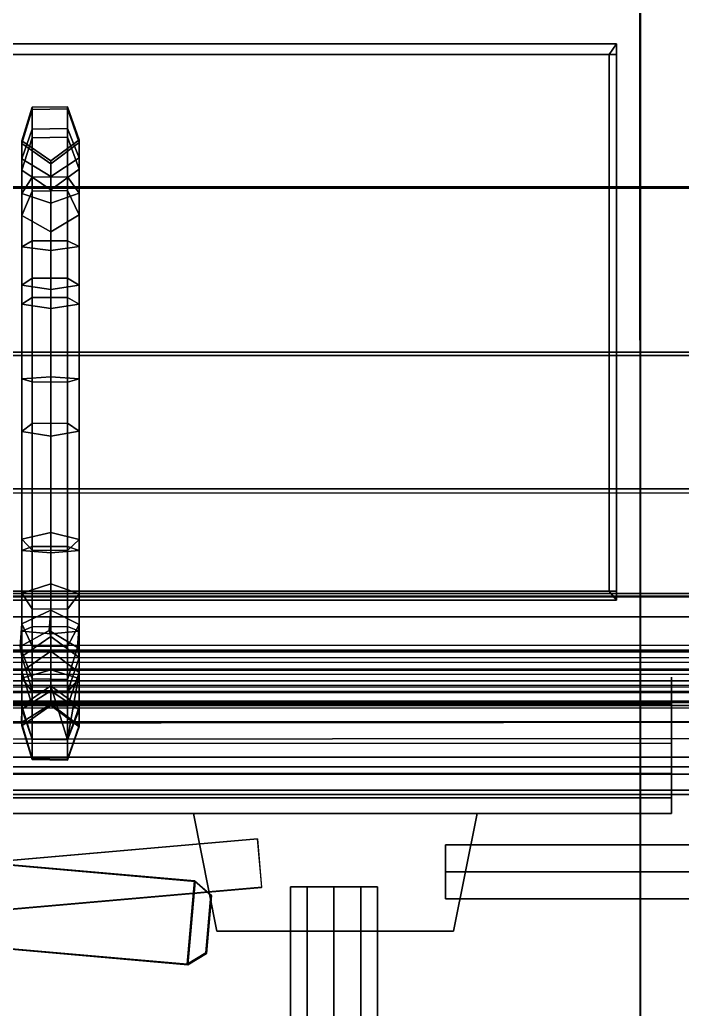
# Model space of a CAD drawing. Extents: x -252 to 252, y 0 to 101.
# Drawn here: x 200.5 to 211.79, y 14.07 to 30.93 of the extents above; entities that cross this region are included whole.
import ezdxf

# ---------------------------------------------------------------- set-up
doc = ezdxf.new("R2010")
doc.units = 0

msp = doc.modelspace()

# ---------------------------------------------------------------- linework, layer by layer
for points in [[(211.084091, 0.000003, -134.322479), (211.084091, 0.000003, -136.093597), (211.084091, 33.95929, -136.093582), (211.073044, 33.95929, -134.32254)], [(211.073044, 33.95929, -134.32254), (212.52446, 32.518917, -134.322479), (212.52446, 0.000001, -134.32254), (211.084091, 0.000003, -134.322479)], [(211.084091, 0.000003, -136.093597), (212.52446, 0.000001, -136.093597), (212.52446, 32.518917, -136.093582), (211.084091, 33.95929, -136.093582)], [(197.0681, 31.361679, -54.423523), (214.588593, 31.362648, -54.417297), (214.588348, 28.05822, -54.521988), (197.067825, 28.057987, -54.528198)], [(214.681381, 28.08486, -54.807266), (214.681381, 31.3508, -54.704269), (196.975372, 31.350771, -54.71051), (196.975372, 28.085831, -54.813477)], [(210.676132, 30.520674, 217.137054), (210.55069, 30.340174, 217.200333), (186.821014, 30.340174, 217.200333), (186.821014, 30.520674, 217.137054)], [(210.676132, 30.520674, 217.137054), (186.821014, 30.520674, 217.137054), (186.821014, 30.520674, 202.641571), (210.676132, 30.520674, 202.641571)], [(186.821014, 30.520674, 202.641571), (186.946457, 30.340174, 202.578308), (210.676132, 30.340174, 202.578308), (210.676132, 30.520674, 202.641571)], [(210.676132, 21.042116, 217.137054), (210.55069, 21.193691, 217.200333), (210.55069, 30.340174, 217.200333), (210.676132, 30.520674, 217.137054)], [(210.676132, 30.520674, 202.641571), (210.676132, 21.042135, 202.641571), (210.676132, 21.042116, 217.137054), (210.676132, 30.520674, 217.137054)], [(210.55069, 30.340174, 217.200333), (210.55069, 21.193691, 217.200333), (186.821014, 21.193691, 217.200333), (186.821014, 30.340174, 217.200333)], [(186.946457, 30.340174, 202.578308), (186.946457, 21.193691, 202.578308), (210.676132, 21.193691, 202.578308), (210.676132, 30.340174, 202.578308)], [(200.53685, 28.56266, -158.462067), (200.53685, 28.867884, -160.581726), (200.714005, 29.437653, -160.475906), (200.714005, 29.066545, -158.176102)], [(200.53685, 28.867884, -160.581726), (200.53685, 28.822451, -168.558258), (200.714005, 29.399136, -168.616486), (200.714005, 29.437653, -160.475906)], [(200.53685, 28.822451, -168.558258), (200.53685, 28.366018, -170.047058), (200.714005, 28.920467, -170.215637), (200.714005, 29.399136, -168.616486)], [(200.714005, 29.066545, -158.176102), (200.714005, 29.437653, -160.475906), (201.320038, 29.447998, -160.473831), (201.320038, 29.075703, -158.170609)], [(200.714005, 29.437653, -160.475906), (200.714005, 29.399136, -168.616486), (201.320038, 29.409588, -168.617371), (201.320038, 29.447998, -160.473831)], [(200.714005, 29.399136, -168.616486), (200.714005, 28.920467, -170.215637), (201.320038, 28.930525, -170.218948), (201.320038, 29.409588, -168.617371)], [(201.320038, 29.075703, -158.170609), (201.320038, 29.447998, -160.473831), (201.517242, 28.884644, -160.579041), (201.517242, 28.577467, -158.45401)], [(201.320038, 29.447998, -160.473831), (201.320038, 29.409588, -168.617371), (201.517242, 28.839375, -168.560501), (201.517242, 28.884644, -160.579041)], [(201.320038, 29.409588, -168.617371), (201.320038, 28.930525, -170.218948), (201.517242, 28.382309, -170.052185), (201.517242, 28.839375, -168.560501)], [(200.53685, 27.969389, -157.366913), (200.53685, 28.56266, -158.462067), (200.714005, 29.066545, -158.176102), (200.714005, 28.24577, -156.857758)], [(200.714005, 28.24577, -156.857758), (200.714005, 29.066545, -158.176102), (201.320038, 29.075703, -158.170609), (201.320038, 28.250811, -156.848343)], [(201.320038, 28.250811, -156.848343), (201.320038, 29.075703, -158.170609), (201.517242, 28.577467, -158.45401), (201.517258, 27.977509, -157.35202)], [(200.53685, 28.366018, -170.047058), (200.53685, 27.594181, -170.818573), (200.714005, 28.010845, -171.221481), (200.714005, 28.920467, -170.215637)], [(201.033142, 28.260366, -158.634369), (201.033142, 28.526104, -160.645569), (200.53685, 28.867884, -160.581726), (200.53685, 28.56266, -158.462067)], [(201.033142, 28.526104, -160.645569), (201.033142, 28.476515, -168.523956), (200.53685, 28.822451, -168.558258), (200.53685, 28.867884, -160.581726)], [(200.714005, 28.920467, -170.215637), (200.714005, 28.010845, -171.221481), (201.320038, 28.018412, -171.228683), (201.320038, 28.930525, -170.218948)], [(201.517242, 28.577467, -158.45401), (201.517242, 28.884644, -160.579041), (201.033142, 28.526104, -160.645569), (201.033142, 28.260366, -158.634369)], [(201.517242, 28.884644, -160.579041), (201.517242, 28.839375, -168.560501), (201.033142, 28.476515, -168.523956), (201.033142, 28.526104, -160.645569)], [(201.517242, 28.839375, -168.560501), (201.517242, 28.382309, -170.052185), (201.033142, 28.033419, -169.945877), (201.033142, 28.476515, -168.523956)], [(201.320038, 28.930525, -170.218948), (201.320038, 28.018412, -171.228683), (201.517258, 27.606424, -170.831024), (201.517242, 28.382309, -170.052185)], [(201.033142, 28.476515, -168.523956), (201.033142, 28.033419, -169.945877), (200.53685, 28.366018, -170.047058), (200.53685, 28.822451, -168.558258)], [(201.033157, 27.803577, -157.672424), (201.033142, 28.260366, -158.634369), (200.53685, 28.56266, -158.462067), (200.53685, 27.969389, -157.366913)], [(201.517258, 27.977509, -157.35202), (201.517242, 28.577467, -158.45401), (201.033142, 28.260366, -158.634369), (201.033157, 27.803577, -157.672424)], [(201.033142, 28.033419, -169.945877), (201.033142, 27.316078, -170.542068), (200.53685, 27.594181, -170.818573), (200.53685, 28.366018, -170.047058)], [(201.517242, 28.382309, -170.052185), (201.517258, 27.606424, -170.831024), (201.033142, 27.316078, -170.542068), (201.033142, 28.033419, -169.945877)], [(200.53685, 27.061089, -156.932327), (200.53685, 27.969389, -157.366913), (200.714005, 28.24577, -156.857758), (200.714005, 27.162468, -156.362091)], [(200.714005, 27.162468, -156.362091), (200.714005, 28.24577, -156.857758), (201.320038, 28.250811, -156.848343), (201.320038, 27.164309, -156.351776)], [(201.320038, 27.164309, -156.351776), (201.320038, 28.250811, -156.848343), (201.517258, 27.977509, -157.35202), (201.517242, 27.064062, -156.915939)], [(196.975372, 25.264999, -55.265152), (214.681381, 25.263659, -55.259445), (214.681381, 28.08486, -54.807266), (196.975372, 28.085831, -54.813477)], [(214.588348, 28.05822, -54.521988), (214.588394, 25.20673, -54.977478), (197.068115, 25.207611, -54.983673), (197.067825, 28.057987, -54.528198)], [(200.53685, 27.594181, -170.818573), (200.53685, 26.406208, -171.040222), (200.714005, 26.525944, -171.607239), (200.714005, 28.010845, -171.221481)], [(200.714005, 28.010845, -171.221481), (200.714005, 26.525944, -171.607239), (201.320038, 26.528133, -171.617355), (201.320038, 28.018412, -171.228683)], [(201.320038, 28.018412, -171.228683), (201.320038, 26.528133, -171.617355), (201.517242, 26.40974, -171.057053), (201.517258, 27.606424, -170.831024)], [(201.033157, 27.000288, -157.274948), (201.033157, 27.803577, -157.672424), (200.53685, 27.969389, -157.366913), (200.53685, 27.061089, -156.932327)], [(201.517242, 27.064062, -156.915939), (201.517258, 27.977509, -157.35202), (201.033157, 27.803577, -157.672424), (201.033157, 27.000288, -157.274948)], [(201.033142, 27.316078, -170.542068), (201.033142, 26.334404, -170.700241), (200.53685, 26.406208, -171.040222), (200.53685, 27.594181, -170.818573)], [(201.517258, 27.606424, -170.831024), (201.517242, 26.40974, -171.057053), (201.033142, 26.334404, -170.700241), (201.033142, 27.316078, -170.542068)], [(200.53685, 26.080647, -156.820007), (200.53685, 27.061089, -156.932327), (200.714005, 27.162468, -156.362091), (200.714005, 26.195656, -156.25177)], [(200.714005, 26.195656, -156.25177), (200.714005, 27.162468, -156.362091), (201.320038, 27.164309, -156.351776), (201.320038, 26.197731, -156.241394)], [(201.320038, 26.197731, -156.241394), (201.320038, 27.164309, -156.351776), (201.517242, 27.064062, -156.915939), (201.517242, 26.084028, -156.80365)], [(201.033142, 26.011662, -157.160736), (201.033157, 27.000288, -157.274948), (200.53685, 27.061089, -156.932327), (200.53685, 26.080647, -156.820007)], [(201.517242, 26.084028, -156.80365), (201.517242, 27.064062, -156.915939), (201.033157, 27.000288, -157.274948), (201.033142, 26.011662, -157.160736)], [(200.53685, 26.406208, -171.040222), (200.53685, 24.812553, -170.862961), (200.714005, 24.757395, -171.456833), (200.714005, 26.525944, -171.607239)], [(200.714005, 26.525944, -171.607239), (200.714005, 24.757395, -171.456833), (201.320038, 24.756386, -171.467453), (201.320038, 26.528133, -171.617355)], [(201.320038, 26.528133, -171.617355), (201.320038, 24.756386, -171.467453), (201.517242, 24.810932, -170.880325), (201.517242, 26.40974, -171.057053)], [(201.033142, 26.334404, -170.700241), (201.033142, 24.845654, -170.53421), (200.53685, 24.812553, -170.862961), (200.53685, 26.406208, -171.040222)], [(201.517242, 26.40974, -171.057053), (201.517242, 24.810932, -170.880325), (201.033142, 24.845654, -170.53421), (201.033142, 26.334404, -170.700241)], [(200.53685, 23.914297, -156.542175), (200.53685, 26.080647, -156.820007), (200.714005, 26.195656, -156.25177), (200.714005, 24.052187, -155.97934)], [(200.714005, 24.052187, -155.97934), (200.714005, 26.195656, -156.25177), (201.320038, 26.197731, -156.241394), (201.320038, 24.054712, -155.968933)], [(201.320038, 24.054712, -155.968933), (201.320038, 26.197731, -156.241394), (201.517242, 26.084028, -156.80365), (201.517242, 23.91835, -156.525848)], [(201.033142, 23.831564, -156.879944), (201.033142, 26.011662, -157.160736), (200.53685, 26.080647, -156.820007), (200.53685, 23.914297, -156.542175)], [(201.517242, 23.91835, -156.525848), (201.517242, 26.084028, -156.80365), (201.033142, 26.011662, -157.160736), (201.033142, 23.831564, -156.879944)], [(214.681381, 22.934761, -55.831223), (214.681381, 25.263659, -55.259445), (196.975372, 25.264999, -55.265152), (196.975372, 22.936291, -55.836975)], [(197.068115, 25.207611, -54.983673), (214.588394, 25.20673, -54.977478), (214.588394, 22.864901, -55.552628), (197.0681, 22.866165, -55.558868)], [(201.033142, 24.845654, -170.53421), (201.033142, 22.191843, -169.774506), (200.53685, 22.079372, -170.103714), (200.53685, 24.812553, -170.862961)], [(200.53685, 24.812553, -170.862961), (200.53685, 22.079372, -170.103714), (200.714005, 21.891878, -170.652191), (200.714005, 24.757395, -171.456833)], [(201.517242, 24.810932, -170.880325), (201.517242, 22.07387, -170.119568), (201.033142, 22.191843, -169.774506), (201.033142, 24.845654, -170.53421)], [(201.320038, 24.756386, -171.467453), (201.320038, 21.888472, -170.661819), (201.517242, 22.07387, -170.119568), (201.517242, 24.810932, -170.880325)], [(200.714005, 24.757395, -171.456833), (200.714005, 21.891878, -170.652191), (201.320038, 21.888472, -170.661819), (201.320038, 24.756386, -171.467453)], [(200.53685, 21.884995, -156.101776), (200.53685, 23.914297, -156.542175), (200.714005, 24.052187, -155.97934), (200.714005, 21.952021, -155.526154)], [(200.714005, 21.952021, -155.526154), (200.714005, 24.052187, -155.97934), (201.320038, 24.054712, -155.968933), (201.320038, 21.953234, -155.515335)], [(201.320038, 21.953234, -155.515335), (201.320038, 24.054712, -155.968933), (201.517242, 23.91835, -156.525848), (201.517242, 21.886963, -156.0849)], [(201.033142, 21.844782, -156.446808), (201.033142, 23.831564, -156.879944), (200.53685, 23.914297, -156.542175), (200.53685, 21.884995, -156.101776)], [(201.517242, 21.886963, -156.0849), (201.517242, 23.91835, -156.525848), (201.033142, 23.831564, -156.879944), (201.033142, 21.844782, -156.446808)], [(196.97554, 21.153934, -56.295334), (214.681412, 21.153006, -56.28923), (214.681381, 22.934761, -55.831223), (196.975372, 22.936291, -55.836975)], [(214.588394, 22.864901, -55.552628), (214.588943, 21.094227, -56.007706), (197.06842, 21.095037, -56.013428), (197.0681, 22.866165, -55.558868)], [(201.033142, 22.191843, -169.774506), (201.033157, 21.317327, -169.354065), (200.53685, 21.15716, -169.662766), (200.53685, 22.079372, -170.103714)], [(201.517242, 22.07387, -170.119568), (201.517242, 21.149303, -169.678162), (201.033157, 21.317327, -169.354065), (201.033142, 22.191843, -169.774506)], [(200.53685, 22.079372, -170.103714), (200.53685, 21.15716, -169.662766), (200.714005, 20.890156, -170.177063), (200.714005, 21.891878, -170.652191)], [(200.53685, 20.511292, -155.691116), (200.53685, 21.884995, -156.101776), (200.714005, 21.952021, -155.526154), (200.714005, 20.58807, -155.11702)], [(200.714005, 20.58807, -155.11702), (200.714005, 21.952021, -155.526154), (201.320038, 21.953234, -155.515335), (201.320038, 20.589447, -155.10614)], [(201.320038, 21.888472, -170.661819), (201.320038, 20.885307, -170.186691), (201.517242, 21.149303, -169.678162), (201.517242, 22.07387, -170.119568)], [(201.320038, 20.589447, -155.10614), (201.320038, 21.953234, -155.515335), (201.517242, 21.886963, -156.0849), (201.517242, 20.513542, -155.674744)], [(201.033142, 20.465231, -156.036224), (201.033142, 21.844782, -156.446808), (200.53685, 21.884995, -156.101776), (200.53685, 20.511292, -155.691116)], [(200.714005, 21.891878, -170.652191), (200.714005, 20.890156, -170.177063), (201.320038, 20.885307, -170.186691), (201.320038, 21.888472, -170.661819)], [(201.517242, 20.513542, -155.674744), (201.517242, 21.886963, -156.0849), (201.033142, 21.844782, -156.446808), (201.033142, 20.465231, -156.036224)], [(201.033157, 21.317327, -169.354065), (201.033157, 20.868469, -168.939011), (200.53685, 20.638727, -169.199905), (200.53685, 21.15716, -169.662766)], [(201.517242, 21.149303, -169.678162), (201.517242, 20.627499, -169.212799), (201.033157, 20.868469, -168.939011), (201.033157, 21.317327, -169.354065)], [(173.486786, 21.105835, 217.815475), (173.486786, 21.105835, 200.184692), (240.904663, 21.105835, 200.184692), (240.904663, 21.105835, 217.815536)], [(173.486786, -0.033936, 217.815475), (173.486786, 21.105835, 217.815475), (240.904663, 21.105835, 217.815536), (240.904663, -0.033936, 217.815506)], [(173.486786, 21.105835, 200.184692), (173.486786, 20.758301, 199.681946), (240.904663, 20.758301, 199.681946), (240.904663, 21.105835, 200.184692)], [(186.821014, 21.042135, 217.137054), (186.821014, 21.193691, 217.200333), (210.55069, 21.193691, 217.200333), (210.676132, 21.042116, 217.137054)], [(210.676132, 21.042135, 202.641571), (210.676132, 21.193691, 202.578308), (186.946457, 21.193691, 202.578308), (186.821014, 21.042135, 202.641571)], [(214.681381, 20.170946, -56.448883), (214.681412, 21.153006, -56.28923), (196.97554, 21.153934, -56.295334), (196.975372, 20.168886, -56.454132)], [(197.06842, 21.095037, -56.013428), (214.588943, 21.094227, -56.007706), (214.588394, 20.188307, -56.169342), (197.068115, 20.186163, -56.175095)], [(200.53685, 21.15716, -169.662766), (200.53685, 20.638727, -169.199905), (200.714005, 20.2558, -169.635101), (200.714005, 20.890156, -170.177063)], [(201.320038, 20.885307, -170.186691), (201.320038, 20.248848, -169.642731), (201.517242, 20.627499, -169.212799), (201.517242, 21.149303, -169.678162)], [(186.821014, 21.042135, 217.137054), (210.676132, 21.042116, 217.137054), (210.676132, 21.042135, 202.641571), (186.821014, 21.042135, 202.641571)], [(240.904663, 19.664185, 199.681946), (240.904663, 20.758301, 199.681946), (173.486786, 20.758301, 199.681946), (173.486786, 19.664185, 199.681946)], [(201.033157, 20.868469, -168.939011), (201.00502, 20.522322, -168.235672), (200.508499, 20.248247, -168.371765), (200.53685, 20.638727, -169.199905)], [(200.714005, 20.890156, -170.177063), (200.714005, 20.2558, -169.635101), (201.320038, 20.248848, -169.642731), (201.320038, 20.885307, -170.186691)], [(201.517242, 20.627499, -169.212799), (201.489243, 20.231127, -168.372131), (201.00502, 20.522322, -168.235672), (201.033157, 20.868469, -168.939011)], [(200.53685, 20.638727, -169.199905), (200.508499, 20.248247, -168.371765), (200.714005, 19.696627, -168.64534), (200.714005, 20.2558, -169.635101)], [(200.53685, 19.71277, -155.627106), (200.53685, 20.511292, -155.691116), (200.714005, 20.58807, -155.11702), (200.714005, 19.480957, -155.096008)], [(200.714005, 19.480957, -155.096008), (200.714005, 20.58807, -155.11702), (201.320038, 20.589447, -155.10614), (201.320038, 19.476746, -155.086594)], [(201.320038, 20.248848, -169.642731), (201.320038, 19.689064, -168.652069), (201.489243, 20.231127, -168.372131), (201.517242, 20.627499, -169.212799)], [(201.320038, 19.476746, -155.086594), (201.320038, 20.589447, -155.10614), (201.517242, 20.513542, -155.674744), (201.517242, 19.705961, -155.611755)], [(201.00502, 20.522322, -168.235672), (201.032944, 20.419563, -166.553391), (200.536835, 20.081671, -166.549026), (200.508499, 20.248247, -168.371765)], [(201.032944, 20.419563, -166.553391), (201.033142, 20.17001, -163.412628), (200.53685, 19.82291, -163.4328), (200.536835, 20.081671, -166.549026)], [(201.033142, 19.851828, -155.945892), (201.033142, 20.465231, -156.036224), (200.53685, 20.511292, -155.691116), (200.53685, 19.71277, -155.627106)], [(201.489243, 20.231127, -168.372131), (201.517014, 20.064226, -166.565002), (201.032944, 20.419563, -166.553391), (201.00502, 20.522322, -168.235672)], [(201.517014, 20.064226, -166.565002), (201.517242, 19.80591, -163.434021), (201.033142, 20.17001, -163.412628), (201.032944, 20.419563, -166.553391)], [(201.517242, 19.705961, -155.611755), (201.517242, 20.513542, -155.674744), (201.033142, 20.465231, -156.036224), (201.033142, 19.851828, -155.945892)], [(214.588364, 20.157879, -47.168381), (214.588364, 20.270863, -44.500381), (197.0681, 20.264772, -44.500748), (197.0681, 20.151781, -47.167755)], [(197.0681, 20.264772, -44.500748), (214.588364, 20.270863, -44.500381), (214.588394, 20.062759, -42.03067), (197.0681, 20.056789, -42.032013)], [(200.508499, 20.248247, -168.371765), (200.536835, 20.081671, -166.549026), (200.714294, 19.502501, -166.5289), (200.714005, 19.696627, -168.64534)], [(200.714005, 20.2558, -169.635101), (200.714005, 19.696627, -168.64534), (201.320038, 19.689064, -168.652069), (201.320038, 20.248848, -169.642731)], [(196.97554, 19.291578, -56.197159), (214.681427, 19.29631, -56.194), (214.681381, 20.170946, -56.448883), (196.975372, 20.168886, -56.454132)], [(197.0681, 19.841305, -49.834244), (214.588394, 19.847355, -49.834854), (214.588364, 20.157879, -47.168381), (197.0681, 20.151781, -47.167755)], [(214.588394, 20.188307, -56.169342), (214.588852, 19.46479, -55.99028), (197.068359, 19.461075, -55.994049), (197.068115, 20.186163, -56.175095)], [(200.536835, 20.081671, -166.549026), (200.53685, 19.82291, -163.4328), (200.714005, 19.244299, -163.46611), (200.714294, 19.502501, -166.5289)], [(201.033142, 20.17001, -163.412628), (201.033142, 19.582031, -159.228561), (200.53685, 19.240602, -159.294159), (200.53685, 19.82291, -163.4328)], [(201.033142, 19.582031, -159.228561), (201.033142, 20.17001, -163.412628), (201.517242, 19.80591, -163.434021), (201.320038, 18.661106, -159.405426)], [(201.320038, 19.689064, -168.652069), (201.320206, 19.491718, -166.538757), (201.517014, 20.064226, -166.565002), (201.489243, 20.231127, -168.372131)], [(201.320206, 19.491718, -166.538757), (201.320038, 19.233791, -163.466507), (201.517242, 19.80591, -163.434021), (201.517014, 20.064226, -166.565002)], [(196.975372, 19.977404, -44.506897), (214.681381, 19.983555, -44.506531), (214.681381, 19.87179, -47.145187), (196.975372, 19.865627, -47.14505)], [(214.681381, 19.779116, -42.071915), (214.681381, 19.983555, -44.506531), (196.975372, 19.977404, -44.506897), (196.975372, 19.773079, -42.073288)], [(214.588394, 20.062759, -42.03067), (214.588409, 19.589851, -39.762619), (197.067902, 19.584032, -39.76445), (197.0681, 20.056789, -42.032013)], [(214.681381, 19.87179, -47.145187), (214.681381, 19.561871, -49.797501), (196.975372, 19.555761, -49.796417), (196.975372, 19.865627, -47.14505)], [(196.975372, 19.305079, -39.835022), (214.681381, 19.31101, -39.833641), (214.681381, 19.779116, -42.071915), (196.975372, 19.773079, -42.073288)], [(214.588394, 19.491432, -52.26944), (214.588394, 19.847355, -49.834854), (197.0681, 19.841305, -49.834244), (197.0681, 19.485394, -52.268341)], [(201.033142, 19.493629, -155.976151), (201.033142, 19.851828, -155.945892), (200.53685, 19.71277, -155.627106), (200.53685, 19.184687, -155.816559)], [(200.53685, 19.82291, -163.4328), (200.53685, 19.240602, -159.294159), (200.714005, 18.671442, -159.403641), (200.714005, 19.244299, -163.46611)], [(201.517242, 19.169558, -155.809036), (201.517242, 19.705961, -155.611755), (201.033142, 19.851828, -155.945892), (201.033142, 19.493629, -155.976151)], [(201.320038, 18.661106, -159.405426), (201.517242, 19.80591, -163.434021), (201.320038, 19.233791, -163.466507)], [(211.613754, 19.271122, -41.05864), (211.613754, 19.726036, -45.317413), (211.613754, 17.401602, -45.317413), (211.613754, 18.084034, -41.05864)], [(211.613754, 19.162817, -50.329132), (211.613754, 17.401602, -50.329132), (211.613754, 17.401602, -45.317413), (211.613754, 19.726036, -45.317413)], [(173.486786, 19.664185, 199.681946), (173.486786, 19.31665, 200.184692), (240.904663, 19.31665, 200.184692), (240.904663, 19.664185, 199.681946)], [(196.975372, 19.555761, -49.796417), (214.681381, 19.561871, -49.797501), (214.681381, 19.206806, -52.231125), (196.975372, 19.200703, -52.229996)], [(197.067902, 19.584032, -39.76445), (214.588409, 19.589851, -39.762619), (214.589554, 18.959055, -37.602814), (197.067444, 18.946117, -37.679085)], [(200.53685, 19.184687, -155.816559), (200.53685, 19.71277, -155.627106), (200.714005, 19.480957, -155.096008), (200.714005, 18.669683, -155.551117)], [(201.033142, 19.582031, -159.228561), (201.033142, 19.24271, -157.110413), (200.53685, 18.898685, -157.160843), (200.53685, 19.240602, -159.294159)], [(200.714005, 19.696627, -168.64534), (200.714294, 19.502501, -166.5289), (201.320206, 19.491718, -166.538757), (201.320038, 19.689064, -168.652069)], [(201.517242, 19.223879, -159.297806), (201.517242, 18.881834, -157.163528), (201.033142, 19.24271, -157.110413), (201.033142, 19.582031, -159.228561)], [(201.320038, 18.661106, -159.405426), (201.517242, 19.223879, -159.297806), (201.033142, 19.582031, -159.228561)], [(201.320038, 18.66033, -155.546112), (201.320038, 19.476746, -155.086594), (201.517242, 19.705961, -155.611755), (201.517242, 19.169558, -155.809036)], [(197.0681, 19.245434, -54.230713), (214.588394, 19.251513, -54.230896), (214.588394, 19.491432, -52.26944), (197.0681, 19.485394, -52.268341)], [(197.068359, 19.461075, -55.994049), (214.588852, 19.46479, -55.99028), (214.588394, 19.244499, -55.492569), (197.0681, 19.238398, -55.49295)], [(201.033142, 19.266062, -156.302322), (201.033142, 19.493629, -155.976151), (200.53685, 19.184687, -155.816559), (200.530975, 18.956903, -156.241394)], [(200.714294, 19.502501, -166.5289), (200.714005, 19.244299, -163.46611), (201.320038, 19.233791, -163.466507), (201.320206, 19.491718, -166.538757)], [(200.714005, 18.669683, -155.551117), (200.714005, 19.480957, -155.096008), (201.320038, 19.476746, -155.086594), (201.320038, 18.66033, -155.546112)], [(201.517242, 18.901436, -156.29483), (201.517242, 19.169558, -155.809036), (201.033142, 19.493629, -155.976151), (201.033142, 19.266062, -156.302322)], [(173.486786, 19.31665, 200.184692), (173.486786, -0.033936, 200.184692), (240.904663, -0.033936, 200.184692), (240.904663, 19.31665, 200.184692)], [(214.682358, 18.683996, -37.684738), (214.681381, 19.31101, -39.833641), (196.975372, 19.305079, -39.835022), (196.974625, 18.670834, -37.761635)], [(214.681381, 18.973007, -55.558716), (214.681427, 19.29631, -56.194), (196.97554, 19.291578, -56.197159), (196.975372, 18.966841, -55.558594)], [(214.588394, 19.244499, -55.492569), (214.588394, 19.251513, -54.230896), (197.0681, 19.245434, -54.230713), (197.0681, 19.238398, -55.49295)], [(200.147507, 19.271122, -41.058395), (211.613754, 19.271122, -41.05864), (211.613754, 18.084034, -41.05864), (200.147507, 18.084034, -41.058395)], [(201.033142, 19.24271, -157.110413), (201.033142, 19.266062, -156.302322), (200.530975, 18.956903, -156.241394), (200.53685, 18.898685, -157.160843)], [(200.53685, 19.240602, -159.294159), (200.53685, 18.898685, -157.160843), (200.714005, 18.325195, -157.244476), (200.714005, 18.671442, -159.403641)], [(200.714005, 19.244299, -163.46611), (200.714005, 18.671442, -159.403641), (201.320038, 18.661106, -159.405426), (201.320038, 19.233791, -163.466507)], [(201.517242, 18.881834, -157.163528), (201.517242, 18.901436, -156.29483), (201.033142, 19.266062, -156.302322), (201.033142, 19.24271, -157.110413)], [(201.320038, 18.661106, -159.405426), (201.320038, 18.314777, -157.245758), (201.517242, 18.881834, -157.163528), (201.517242, 19.223879, -159.297806)], [(214.681381, 19.206806, -52.231125), (214.681381, 18.964605, -54.214493), (196.975372, 18.958479, -54.213898), (196.975372, 19.200703, -52.229996)], [(200.530975, 18.956903, -156.241394), (200.53685, 19.184687, -155.816559), (200.714005, 18.669683, -155.551117), (200.714005, 18.339008, -156.283508)], [(201.320038, 18.328484, -156.282898), (201.320038, 18.66033, -155.546112), (201.517242, 19.169558, -155.809036), (201.517242, 18.901436, -156.29483)], [(211.613754, 18.59959, -54.562073), (211.613754, 17.672449, -54.562073), (211.613754, 17.401602, -50.329132), (211.613754, 19.162817, -50.329132)], [(197.067444, 18.946117, -37.679085), (214.589554, 18.959055, -37.602814), (214.682358, 18.683996, -37.684738), (196.974625, 18.670834, -37.761635)], [(196.975372, 18.958479, -54.213898), (214.681381, 18.964605, -54.214493), (214.681381, 18.973007, -55.558716), (196.975372, 18.966841, -55.558594)], [(200.53685, 18.898685, -157.160843), (200.530975, 18.956903, -156.241394), (200.714005, 18.339008, -156.283508), (200.714005, 18.325195, -157.244476)], [(201.320038, 18.314777, -157.245758), (201.320038, 18.328484, -156.282898), (201.517242, 18.901436, -156.29483), (201.517242, 18.881834, -157.163528)], [(211.613754, 18.59959, -54.562073), (200.147507, 18.59959, -54.561829), (200.147507, 17.672449, -54.561829), (211.613754, 17.672449, -54.562073)], [(200.714005, 18.671442, -159.403641), (200.714005, 18.325195, -157.244476), (201.320038, 18.314777, -157.245758), (201.320038, 18.661106, -159.405426)], [(200.714005, 18.339008, -156.283508), (200.714005, 18.669683, -155.551117), (201.320038, 18.66033, -155.546112), (201.320038, 18.328484, -156.282898)], [(196.708267, 18.197239, -35.950684), (196.708267, 18.365467, -36.311562), (215.007385, 18.365467, -36.31144), (215.007385, 18.197239, -35.950562)], [(196.708267, 18.365467, -36.311562), (196.708267, 18.074347, -36.583023), (215.007385, 18.074347, -36.582901), (215.007385, 18.365467, -36.31144)], [(200.714005, 18.325195, -157.244476), (200.714005, 18.339008, -156.283508), (201.320038, 18.328484, -156.282898), (201.320038, 18.314777, -157.245758)], [(196.708267, 17.802143, -35.999062), (196.708267, 18.197239, -35.950684), (215.007385, 18.197239, -35.950562), (215.007385, 17.802143, -35.999428)], [(196.708267, 18.074347, -36.583023), (196.708267, 17.726189, -36.389709), (215.007385, 17.726189, -36.390076), (215.007385, 18.074347, -36.582901)], [(211.613754, 18.084034, -41.05864), (211.613754, 17.401602, -45.317413), (200.147507, 17.401602, -45.317184), (200.147507, 18.084034, -41.058395)], [(196.708267, 17.726189, -36.389709), (196.708267, 17.802143, -35.999062), (215.007385, 17.802143, -35.999428), (215.007385, 17.726189, -36.390076)], [(211.613754, 17.672449, -54.562073), (200.147507, 17.672449, -54.561829), (200.147507, 17.401602, -50.328888), (211.613754, 17.401602, -50.329132)], [(208.29686, 17.401602, -45.65126), (203.464127, 17.401602, -45.651505), (200.147507, 17.401602, -45.317184), (211.613754, 17.401602, -45.317413)], [(203.464127, 17.401602, -45.651505), (203.464127, 17.401602, -49.994797), (200.147507, 17.401602, -50.328888), (200.147507, 17.401602, -45.317184)], [(203.464127, 17.401602, -49.994797), (208.29686, 17.401602, -49.995041), (211.613754, 17.401602, -50.329132), (200.147507, 17.401602, -50.328888)], [(207.897949, 15.400521, -46.010269), (203.863297, 15.400521, -46.010025), (203.464127, 17.401602, -45.651505), (208.29686, 17.401602, -45.65126)], [(203.863297, 15.400521, -46.010025), (203.863297, 15.400521, -49.636017), (203.464127, 17.401602, -49.994797), (203.464127, 17.401602, -45.651505)], [(203.863297, 15.400521, -49.636017), (207.897949, 15.400521, -49.636261), (208.29686, 17.401602, -49.995041), (203.464127, 17.401602, -49.994797)], [(207.897949, 15.400521, -49.636261), (207.897949, 15.400521, -46.010269), (208.29686, 17.401602, -45.65126), (208.29686, 17.401602, -49.995041)], [(208.29686, 17.401602, -49.995041), (208.29686, 17.401602, -45.65126), (211.613754, 17.401602, -45.317413), (211.613754, 17.401602, -50.329132)], [(204.556854, 16.974949, -48.412277), (204.553238, 16.971224, -47.511627), (196.490494, 16.267429, -47.54715), (196.494125, 16.271147, -48.447754)], [(204.553238, 16.971224, -47.511627), (204.62529, 16.145439, -47.514679), (196.562561, 15.441643, -47.550217), (196.490494, 16.267429, -47.54715)], [(204.628937, 16.149162, -48.415298), (204.556854, 16.974949, -48.412277), (196.494125, 16.271147, -48.447754), (196.566177, 15.445361, -48.450348)], [(214.773224, 16.409382, -48.865387), (214.773224, 16.870773, -48.403961), (207.757584, 16.870773, -48.403961), (207.757584, 16.409382, -48.865387)], [(214.773224, 16.870773, -48.403961), (214.773224, 16.409382, -47.942505), (207.757584, 16.409382, -47.942505), (207.757584, 16.870773, -48.403961)], [(199.890335, 16.568851, -162.954895), (203.480179, 16.25808, -162.435211), (203.356094, 14.838364, -162.430023), (199.766327, 15.150503, -162.949402)], [(203.490707, 16.247353, -165.032318), (199.896362, 16.562286, -164.544006), (199.772873, 15.143941, -164.538757), (203.366623, 14.827637, -165.027069)], [(203.490707, 16.247353, -165.032318), (203.480179, 16.25808, -162.435211), (199.890335, 16.568851, -162.954895), (199.896362, 16.562286, -164.544006)], [(214.773224, 16.409382, -47.942505), (214.773224, 15.947993, -48.403961), (207.757584, 15.947993, -48.403961), (207.757584, 16.409382, -47.942505)], [(214.773224, 15.947993, -48.403961), (214.773224, 16.409382, -48.865387), (207.757584, 16.409382, -48.865387), (207.757584, 15.947993, -48.403961)], [(203.761932, 16.012888, -162.760925), (203.675919, 15.028554, -162.757111), (203.356094, 14.838364, -162.430023), (203.480179, 16.25808, -162.435211)], [(203.683762, 15.020534, -164.699051), (203.769653, 16.004869, -164.702423), (203.490707, 16.247353, -165.032318), (203.366623, 14.827637, -165.027069)], [(203.769653, 16.004869, -164.702423), (203.761932, 16.012888, -162.760925), (203.480179, 16.25808, -162.435211), (203.490707, 16.247353, -165.032318)], [(204.62529, 16.145439, -47.514679), (204.628937, 16.149162, -48.415298), (196.566177, 15.445361, -48.450348), (196.562561, 15.441643, -47.550217)], [(205.399963, 16.153473, -48.698639), (205.116028, 16.153473, -48.308121), (205.116028, 13.521463, -48.308121), (205.399963, 13.521463, -48.698639)], [(205.116028, 16.153473, -48.308121), (205.116028, 16.153471, -47.825729), (205.116028, 13.521462, -47.825729), (205.116028, 13.521463, -48.308121)], [(205.116028, 16.153471, -47.825729), (205.399963, 16.153471, -47.435455), (205.399963, 13.521462, -47.435455), (205.116028, 13.521462, -47.825729)], [(205.399963, 16.153471, -47.435455), (205.858658, 16.153473, -47.286316), (205.858658, 13.521463, -47.286316), (205.399963, 13.521462, -47.435455)], [(205.858658, 16.153471, -48.847794), (205.399963, 16.153473, -48.698639), (205.399963, 13.521463, -48.698639), (205.858658, 13.521462, -48.847794)], [(205.858658, 16.153473, -47.286316), (206.317596, 16.153473, -47.435211), (206.317596, 13.521463, -47.435211), (205.858658, 13.521463, -47.286316)], [(206.317596, 16.153473, -48.698883), (205.858658, 16.153471, -48.847794), (205.858658, 13.521462, -48.847794), (206.317596, 13.521463, -48.698883)], [(206.317596, 16.153473, -47.435211), (206.601288, 16.153471, -47.825974), (206.601288, 13.521462, -47.825974), (206.317596, 13.521463, -47.435211)], [(206.601288, 16.153473, -48.308365), (206.317596, 16.153473, -48.698883), (206.317596, 13.521463, -48.698883), (206.601288, 13.521463, -48.308365)], [(206.601288, 16.153471, -47.825974), (206.601288, 16.153473, -48.308365), (206.601288, 13.521463, -48.308365), (206.601288, 13.521462, -47.825974)], [(203.683762, 15.020534, -164.699051), (203.675919, 15.028554, -162.757111), (203.761932, 16.012888, -162.760925), (203.769653, 16.004869, -164.702423)], [(207.897949, 15.400521, -49.636261), (203.863297, 15.400521, -49.636017), (203.863297, 15.400521, -46.010025), (207.897949, 15.400521, -46.010269)], [(199.772873, 15.143941, -164.538757), (199.766327, 15.150503, -162.949402), (203.356094, 14.838364, -162.430023), (203.366623, 14.827637, -165.027069)], [(203.675919, 15.028554, -162.757111), (203.683762, 15.020534, -164.699051), (203.366623, 14.827637, -165.027069), (203.356094, 14.838364, -162.430023)]]:
    msp.add_3dface(points)

doc.saveas('drawing.dxf')
